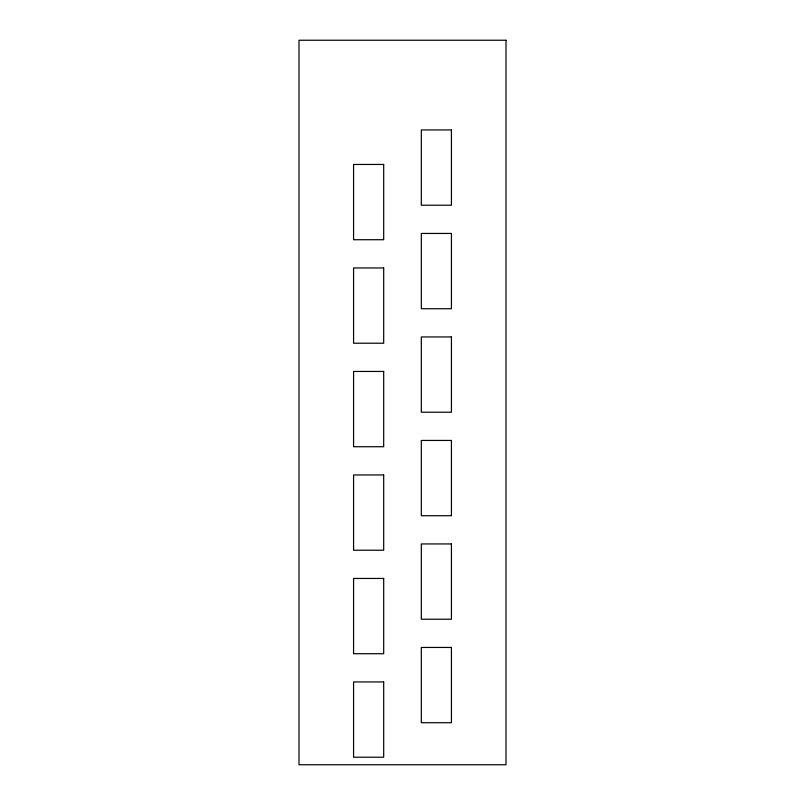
<?xml version="1.0" encoding="UTF-8"?>
<svg xmlns="http://www.w3.org/2000/svg" width="805" height="805" viewBox="0 0 805 805"><rect width="100%" height="100%" fill="white"/><g stroke="black" fill="none" stroke-linecap="round" stroke-linejoin="round"><path stroke-width="1.21" d="M506.003 40.25L298.997 40.25L298.997 764.75L506.003 764.75L506.003 40.25M451.424 129.947L421.317 129.947L421.317 205.225L451.424 205.225L451.424 129.947M383.683 164.451L353.576 164.451L353.576 239.719L383.683 239.719L383.683 164.451M451.424 233.45L421.317 233.45L421.317 308.728L451.424 308.728L451.424 233.45M383.683 267.954L353.576 267.954L353.576 343.222L383.683 343.222L383.683 267.954M451.424 336.953L421.317 336.953L421.317 412.22L451.424 412.22L451.424 336.953M383.683 371.447L353.576 371.447L353.576 446.725L383.683 446.725L383.683 371.447M451.424 440.446L421.317 440.446L421.317 515.723L451.424 515.723L451.424 440.446M383.683 474.95L353.576 474.95L353.576 550.228L383.683 550.228L383.683 474.95M451.424 543.949L421.317 543.949L421.317 619.226L451.424 619.226L451.424 543.949M383.683 578.453L353.576 578.453L353.576 653.72L383.683 653.72L383.683 578.453M451.424 647.451L421.317 647.451L421.317 722.719L451.424 722.719L451.424 647.451M383.683 681.946L353.576 681.946L353.576 757.223L383.683 757.223L383.683 681.946"/></g></svg>
